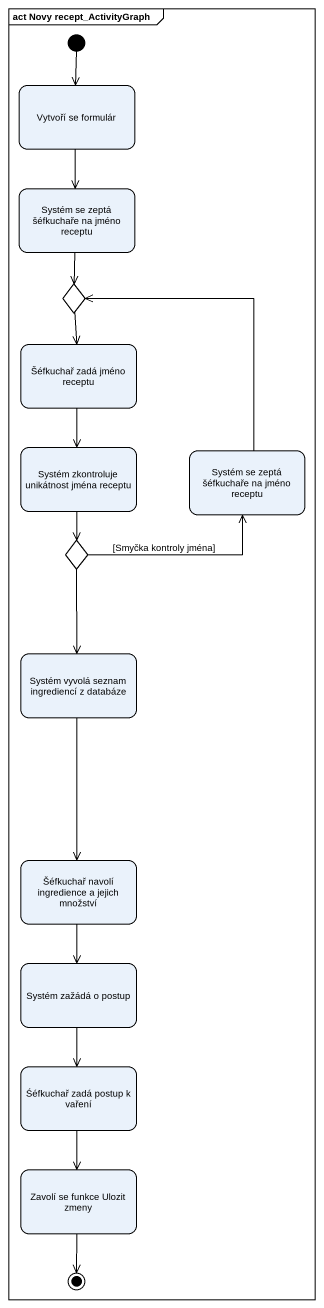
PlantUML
@startuml
mainframe act Novy recept_ActivityGraph
hide empty description
state "Vytvoří se formulár" as Vytvoří_se_formulár
state "Systém se zeptá šéfkuchaře na jméno receptu" as Systém_se_zeptá_šéfkuchaře
state choice1 <<choice>>
state "Šéfkuchař zadá jméno receptu" as Šéfkuchař_zadá_jméno_receptu
state "Systém zkontroluje unikátnost jména receptu" as Systém_zkontroluje
state "Systém se zeptá šéfkuchaře na jméno receptu" as Systém_se_zeptá_šéfkuchaře_2
state choice2 <<choice>>
state "Systém vyvolá seznam ingrediencí z databáze" as Systém_vyvolá_seznam
state "Šéfkuchař navolí ingredience a jejich množství" as Šéfkuchař_navolí
state "Systém zažádá o postup" as Systém_zažádá_o_postup
state "Śéfkuchař zadá postup k vaření" as Śéfkuchař_zadá_postup_k
state "Zavolí se funkce Ulozit zmeny" as Zavolí_se_funkce_Ulozit
[*] --> Vytvoří_se_formulár
Vytvoří_se_formulár --> Systém_se_zeptá_šéfkuchaře
Systém_se_zeptá_šéfkuchaře --> choice1
choice1 --> Šéfkuchař_zadá_jméno_receptu
Šéfkuchař_zadá_jméno_receptu --> Systém_zkontroluje
Systém_zkontroluje --> choice2
Systém_se_zeptá_šéfkuchaře_2 -up-> choice1
choice2 -right-> Systém_se_zeptá_šéfkuchaře_2 : [Smyčka kontroly jména]
choice2 --> Systém_vyvolá_seznam
Systém_vyvolá_seznam --> Šéfkuchař_navolí
Šéfkuchař_navolí --> Systém_zažádá_o_postup
Systém_zažádá_o_postup --> Śéfkuchař_zadá_postup_k
Śéfkuchař_zadá_postup_k --> Zavolí_se_funkce_Ulozit
Zavolí_se_funkce_Ulozit --> [*]
@enduml
